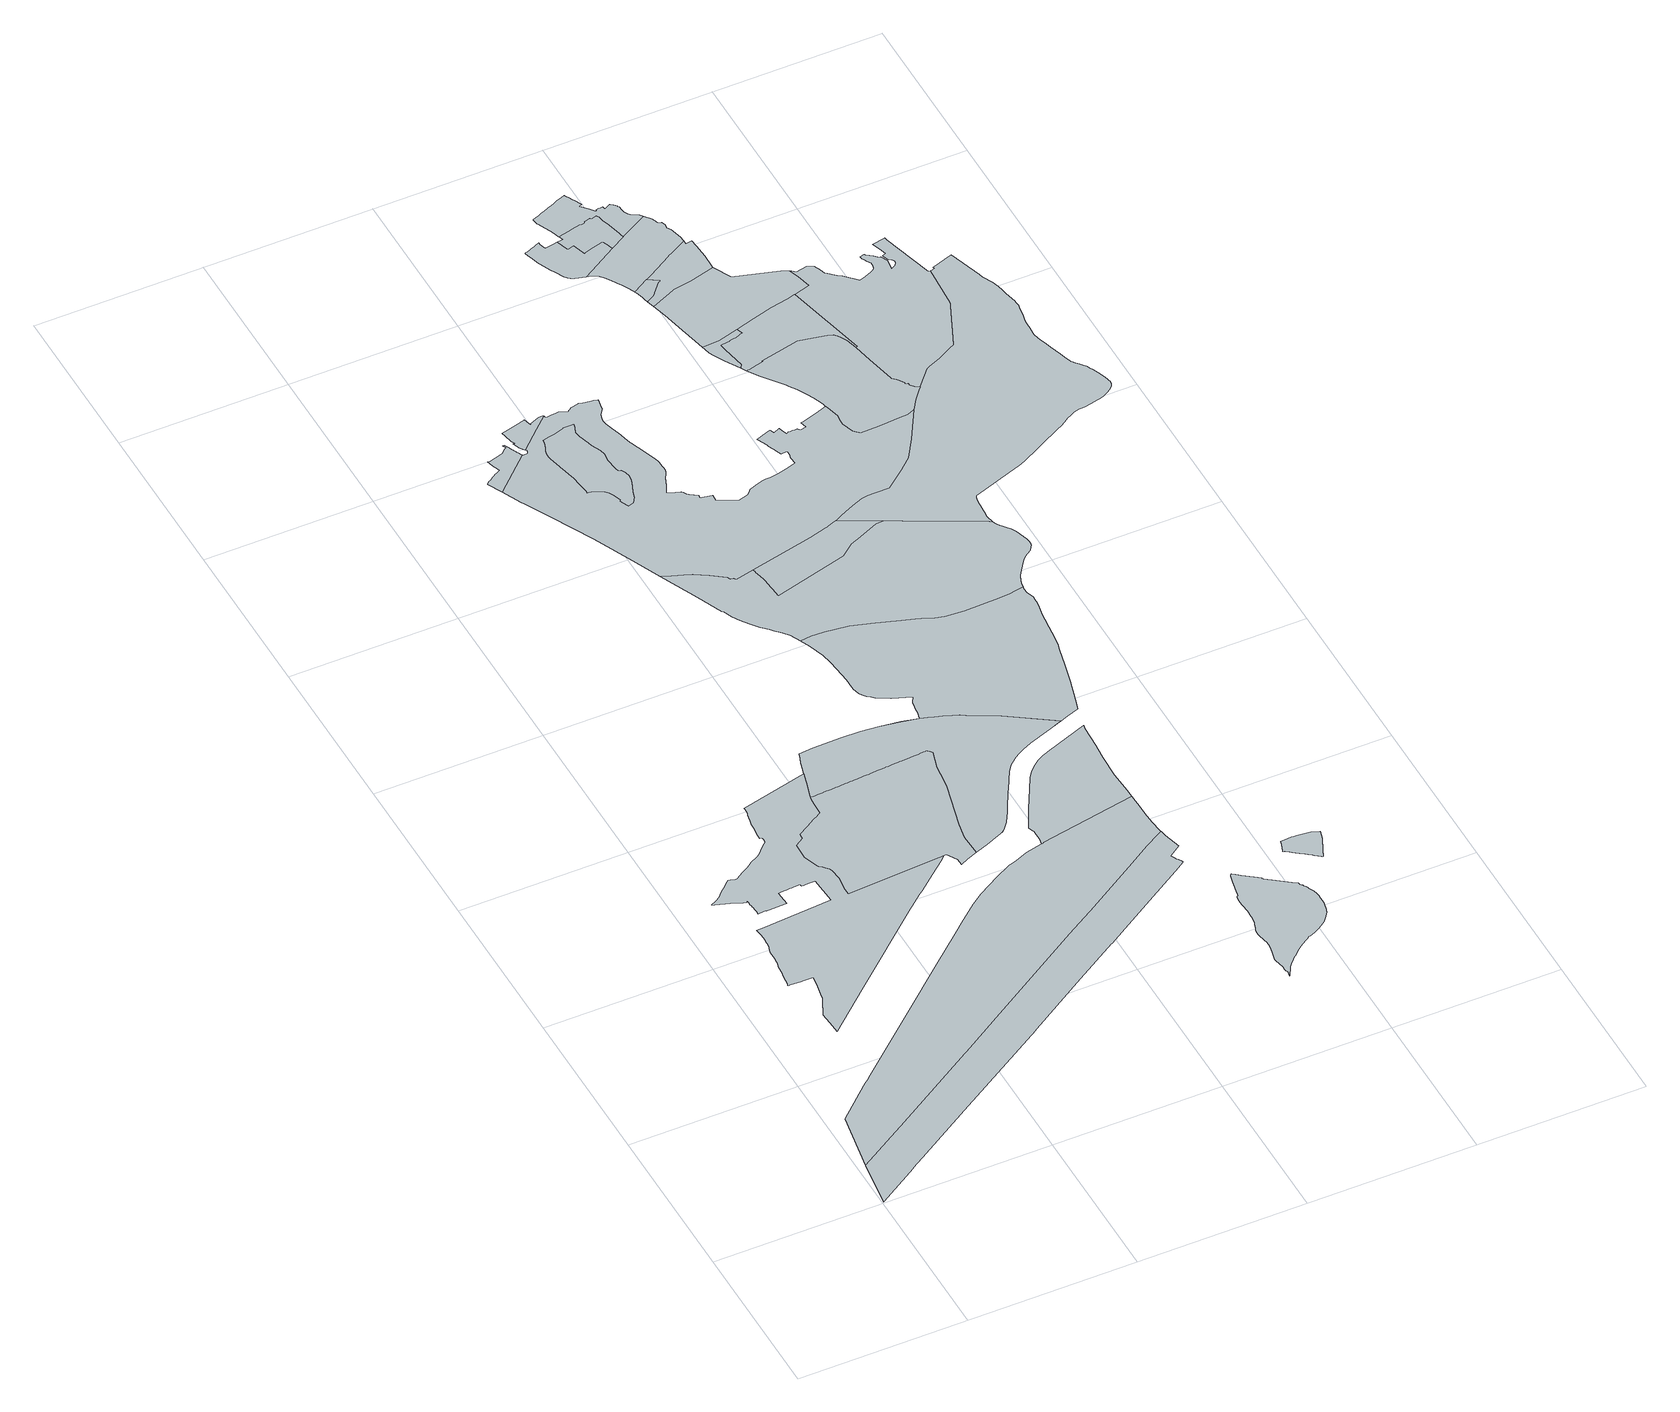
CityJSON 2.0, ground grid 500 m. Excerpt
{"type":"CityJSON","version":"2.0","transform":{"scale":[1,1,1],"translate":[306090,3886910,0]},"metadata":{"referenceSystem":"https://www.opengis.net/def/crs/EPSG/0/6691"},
"CityObjects":{
"object1":{"type":"GenericCityObject","attributes":{"function":"5","validFromType":"3","custodian":"沼津市","notificationNumber":"沼津市告示第34号","finalNotificationDate":"2019-10-11","finalNotificationNumber":"沼津市告示第320号","prefecture":"22","city":"22203","floorAreaRate":200},"geometry":[{"type":"MultiSurface","lod":"1","boundaries":[[[0,1,2,3,4,5,6,7,8,9,10,11,12,13,14,15,16,17,18,19,20,21,22,23,24,25,26,27,28,29,30,31,32,33,34,35,36,37,38,39,40,41,42,43,44,45,46,47,48,49,50,51,52,53,54,55,56,57,58,59,60,61,62,63,64,65,66,67,68,69,70,71,72,73,74,75,76,77,78,79,80,81,82,83,84,85,86,87,88,89,90,91,92,93,94,95,96,97,98,99,100,101,102,103,104,105,106,107,108,109,110,111,112,113,114,115,116,117,118,119,120,121,122,123,124,125,126,127,128,129,130,131,132,133,134,135,136,137,138,139,140,141,142,143,144,145,146,147,148,149,150,151,152,153,154,155,156,157,158]]]}]},
"object2":{"type":"GenericCityObject","attributes":{"function":"5","validFromType":"3","custodian":"沼津市","notificationNumber":"沼津市告示第34号","finalNotificationDate":"2019-10-11","finalNotificationNumber":"沼津市告示第320号","prefecture":"22","city":"22203","floorAreaRate":200},"geometry":[{"type":"MultiSurface","lod":"1","boundaries":[[[159,160,161,162,163,164,165,166,167,168,169,170,171,172,173,174,175,176,177,178,179,180,181,182,183,184,185,186,187,188,189,190,191,192,193,194,195,196,197,198]]]}]},
"object3":{"type":"GenericCityObject","attributes":{"function":"4","validFromType":"3","custodian":"沼津市","notificationNumber":"沼津市告示第34号","finalNotificationDate":"2019-10-11","finalNotificationNumber":"沼津市告示第320号","prefecture":"22","city":"22203","floorAreaRate":200},"geometry":[{"type":"MultiSurface","lod":"1","boundaries":[[[196,195,194,193,192,191,190,189,188,187,186,185,184,183,182,199,200,201,202,203,204,205,206,207,208,209,210,211,212,213,214,215,216,217,218,219,220,221,222,223,224,225,197]]]}]},
"object4":{"type":"GenericCityObject","attributes":{"function":"12","validFromType":"3","custodian":"沼津市","notificationNumber":"沼津市告示第34号","finalNotificationDate":"2019-10-11","finalNotificationNumber":"沼津市告示第320号","prefecture":"22","city":"22203","floorAreaRate":200},"geometry":[{"type":"MultiSurface","lod":"1","boundaries":[[[105,104,103,102,101,100,99,98,97,96,95,94,93,92,226,227,228,229,230,231,232,233,234,235,236,237,238,239,240,241,242,243,244,245,246,247,248,249,250,251,252,253,254,255,256,257,258,259,260,261,262,263,264,265,266,267,268,269,270,271,272,273,274,275,276,277,278,279,280,281,282,283,284,285,286,287,288,289,290,291,292,293,294,295,296,297,298,299,116,115,114,113,112,111,110,109,108,107,106]]]}]},
"object5":{"type":"GenericCityObject","attributes":{"function":"5","validFromType":"3","custodian":"沼津市","notificationNumber":"沼津市告示第34号","finalNotificationDate":"2019-10-11","finalNotificationNumber":"沼津市告示第320号","prefecture":"22","city":"22203","floorAreaRate":200},"geometry":[{"type":"MultiSurface","lod":"1","boundaries":[[[300,301,302,303,304,305,306,307,308,309,310,311,312,313,314,315,316,317,318,319,320,321,322,323,324,325,326,327,328,329,330,331,330,332,333,334,335,336,337]]]}]},
"object6":{"type":"GenericCityObject","attributes":{"function":"14","usage":"12","validFromType":"3","custodian":"沼津市","notificationNumber":"沼津市告示第35号","finalNotificationDate":"2011-03-29","finalNotificationNumber":"沼津市告示第35号","prefecture":"22","city":"22203"},"geometry":[{"type":"MultiSurface","lod":"1","boundaries":[[[299,298,297,296,295,294,293,292,291,290,289,288,287,286,285,284,283,282,281,280,279,278,277,276,275,274,273,272,271,270,269,268,267,338,265,264,263,262,261,260,259,258,257,256,255,254,253,252,251,250,249,248,247,246,245,244,243,242,241,240,239,238,237,236,339,234,233,232,231,230,340,341,342,343,344,345,346,347,348,349,350,351,352,353,354,355,356,357,358,359,360,361,362,363,364,365,366,367,368,369,370,371,372,373,374,375,376,377,378,379,119,118,117,116]]]}]},
"object7":{"type":"GenericCityObject","attributes":{"function":"11","validFromType":"3","custodian":"沼津市","notificationNumber":"沼津市告示第34号","finalNotificationDate":"2019-10-11","finalNotificationNumber":"沼津市告示第320号","prefecture":"22","city":"22203","floorAreaRate":200},"geometry":[{"type":"MultiSurface","lod":"1","boundaries":[[[299,298,297,296,295,294,293,292,291,290,289,288,287,286,285,284,283,282,281,280,279,278,277,276,275,274,273,272,271,270,269,268,267,266,265,264,263,262,261,260,259,258,257,256,255,254,253,252,251,250,249,248,247,246,245,244,243,242,241,240,239,238,237,236,235,234,233,232,231,230,340,341,380,343,344,345,346,347,348,349,350,351,352,353,354,355,356,357,381,359,360,361,362,363,364,365,366,367,368,382,370,371,372,373,374,375,376,377,378,379,119,118,117,116]]]}]},
"object8":{"type":"GenericCityObject","attributes":{"function":"5","validFromType":"3","custodian":"沼津市","notificationNumber":"沼津市告示第34号","finalNotificationDate":"2019-10-11","finalNotificationNumber":"沼津市告示第320号","prefecture":"22","city":"22203","floorAreaRate":200},"geometry":[{"type":"MultiSurface","lod":"1","boundaries":[[[383,384,385,386,387,388,389,390,391,392,393,394,395,396,397,398,399,400,401,402,403,404,405,406,407,408,409,410]]]}]},
"object9":{"type":"GenericCityObject","attributes":{"function":"3","validFromType":"3","custodian":"沼津市","notificationNumber":"沼津市告示第34号","finalNotificationDate":"2019-10-11","finalNotificationNumber":"沼津市告示第320号","prefecture":"22","city":"22203","floorAreaRate":100},"geometry":[{"type":"MultiSurface","lod":"1","boundaries":[[[411,412,413,414,415,416,417,418,419,420,421,422,423,424,425,426,427,428,429,430,431,432,433,434,435,436,437,438,439,440,441,442,443,444,445,446,447,448,449,450,451,452,453,454,455,456,457,458,459,460,461,462,463,464,465,466,467,468,469]]]}]},
"object10":{"type":"GenericCityObject","attributes":{"function":"5","validFromType":"3","custodian":"沼津市","notificationNumber":"沼津市告示第34号","finalNotificationDate":"2019-10-11","finalNotificationNumber":"沼津市告示第320号","prefecture":"22","city":"22203","floorAreaRate":200},"geometry":[{"type":"MultiSurface","lod":"1","boundaries":[[[470,471,472,473,474,207,206,205,204,203,475,476,477,478,479,480,481,482,483,484,485,486,487,488,489,490,491,492]]]}]},
"object11":{"type":"GenericCityObject","attributes":{"function":"12","validFromType":"3","custodian":"沼津市","notificationNumber":"沼津市告示第34号","finalNotificationDate":"2019-10-11","finalNotificationNumber":"沼津市告示第320号","prefecture":"22","city":"22203","floorAreaRate":200},"geometry":[{"type":"MultiSurface","lod":"1","boundaries":[[[493,494,495,496,497,498,499,500,501,502,503,504,505,506,507,508,509,510,511,512,513,514,515,516,517,518,519,520,521,522,523,524,525,526,527,528,529,530,531,532,533,534,535,536,537,538,539,540,541,542,543,544,545,546,547,548,549,550,551,552,553,554,555,556,557,558,559,560,561,562,563,564,565,566,567,568,569,570,571,572,573,574,575,576,577,578,579,580,581,582,583,584,585,586,587,588,589,590,591,592,593,594,595,596,597,598,599,600,601,602,603,604,605,606,607,608,609,610,611,612]]]}]},
"object12":{"type":"GenericCityObject","attributes":{"function":"5","validFromType":"3","custodian":"沼津市","notificationNumber":"沼津市告示第34号","finalNotificationDate":"2019-10-11","finalNotificationNumber":"沼津市告示第320号","prefecture":"22","city":"22203","floorAreaRate":200},"geometry":[{"type":"MultiSurface","lod":"1","boundaries":[[[613,614,615,616,617,618,619,620,621,622,623,624,625,626,627,628,629,630,631,632,633,368,367,366,365,364,363,362,361,360,359,381,634,635,636,637,638,639,640,641,642,643,644,645,646,647,648,649,650,651,652,653,654,655,656,657,658,659,660,661,662,663,664,665,666,667,668,669,670,671,672]]]}]},
"object13":{"type":"GenericCityObject","attributes":{"function":"3","validFromType":"3","custodian":"沼津市","notificationNumber":"沼津市告示第34号","finalNotificationDate":"2019-10-11","finalNotificationNumber":"沼津市告示第320号","prefecture":"22","city":"22203","floorAreaRate":200},"geometry":[{"type":"MultiSurface","lod":"1","boundaries":[[[673,674,675,676,677,678,679,680,681,682,683,684,685,686,687,688,689,690,691,692,693,694,695,696,697,698,699,700,701,702]]]}]},
"object14":{"type":"GenericCityObject","attributes":{"function":"3","validFromType":"3","custodian":"沼津市","notificationNumber":"沼津市告示第34号","finalNotificationDate":"2019-10-11","finalNotificationNumber":"沼津市告示第320号","prefecture":"22","city":"22203","floorAreaRate":150},"geometry":[{"type":"MultiSurface","lod":"1","boundaries":[[[703,704,705,706,707,708,709,710,711,712,713,672,671,670,669,668,667,666,665,664,663,662,661,660,659,658,657,656,714,655,715,716,717,718,719,720,721,722,723,724,725,726,727,728,729,730,731,732,733,734,735,736,695,694,693,692,691,690,689,688,687,686,685,684,683,682,681,680,679,678,677,676,675,674,673,702,737,738,739,740,741,742,743,744,745,746,747,748,749]]]}]},
"object15":{"type":"GenericCityObject","attributes":{"function":"1","validFromType":"3","custodian":"沼津市","notificationNumber":"沼津市告示第34号","finalNotificationDate":"2019-10-11","finalNotificationNumber":"沼津市告示第320号","prefecture":"22","city":"22203","floorAreaRate":60},"geometry":[{"type":"MultiSurface","lod":"1","boundaries":[[[750,751,752,753,754,749,748,747,746,745,744,743,742,741,740,739,738,737,702,701,700,699,698,697,696,755,756,757,758,759,760,761,762,763,764,765,766,767,768,769,770,771,772,773,774,775,776,777,778,779,780,781,782,783,784,785,786,787,788,789,790,791,792,793,794,795,796,797,798,799,800,801,802,803,804,805,806,807,808,809,810,811,812,813,814,815,816,817,818,819,820,821,822,823,824,825,826,827,828,829,830,831,832,833,834,835,836,837,838,839,840,841,842,843,844,845,846,847,848,849,850,851,852,853,854,855,856,857,858,859,860,861,862,863,864,865,866,867,868,869,870,871,872,873,874,875,876,877,878,879,880,881,882,883,884,396,395,394,885,886,887,888,889,890,301,300],[462,461,460,459,458,457,456,455,454,453,452,451,450,449,448,447,446,445,444,443,442,441,440,439,438,437,436,435,434,433,432,431,430,429,428,427,426,425,424,423,422,421,420,419,418,417,416,415,414,413,412,411,469,468,467,466,465,464,463]]]}]},
"object16":{"type":"GenericCityObject","attributes":{"function":"12","validFromType":"3","custodian":"沼津市","notificationNumber":"沼津市告示第34号","finalNotificationDate":"2019-10-11","finalNotificationNumber":"沼津市告示第320号","prefecture":"22","city":"22203","floorAreaRate":200},"geometry":[{"type":"MultiSurface","lod":"1","boundaries":[[[891,892,893,894,895,896,897,898,899,900,901,902,903,904,905,906,907,908,909,910,911,912,913,914,915,916,917,918,919,920,921]]]}]},
"object17":{"type":"GenericCityObject","attributes":{"function":"1","validFromType":"3","custodian":"沼津市","notificationNumber":"沼津市告示第34号","finalNotificationDate":"2019-10-11","finalNotificationNumber":"沼津市告示第320号","prefecture":"22","city":"22203","floorAreaRate":60},"geometry":[{"type":"MultiSurface","lod":"1","boundaries":[[[922,923,924,925,926,927,928,929,930,931,932,933,934,935,936,937,938,939,940,941,942,943,944,945,946,947,948,949,950,951,952,953,954,955,956,957,958,959,960,961,962,963,964]]]}]},
"object18":{"type":"GenericCityObject","attributes":{"function":"1","validFromType":"3","custodian":"沼津市","notificationNumber":"沼津市告示第34号","finalNotificationDate":"2019-10-11","finalNotificationNumber":"沼津市告示第320号","prefecture":"22","city":"22203","floorAreaRate":60},"geometry":[{"type":"MultiSurface","lod":"1","boundaries":[[[965,966,967,968,969,970,971,972,973,974,975,976,977,978,979,980,981,982,983,984,985,986,987,988,989,990,991]]]}]},
"object19":{"type":"GenericCityObject","attributes":{"function":"1","validFromType":"3","custodian":"沼津市","notificationNumber":"沼津市告示第34号","finalNotificationDate":"2019-10-11","finalNotificationNumber":"沼津市告示第320号","prefecture":"22","city":"22203","floorAreaRate":60},"geometry":[{"type":"MultiSurface","lod":"1","boundaries":[[[992,993,994,995,996,997,998,999,1000,1001,1002,1003,1004,1005,1006,1007,1008,1009]]]}]},
"object20":{"type":"GenericCityObject","attributes":{"function":"1","validFromType":"3","custodian":"沼津市","notificationNumber":"沼津市告示第34号","finalNotificationDate":"2019-10-11","finalNotificationNumber":"沼津市告示第320号","prefecture":"22","city":"22203","floorAreaRate":80},"geometry":[{"type":"MultiSurface","lod":"1","boundaries":[[[951,950,949,948,947,946,945,944,943,942,941,940,939,938,937,936,935,1010,1011,1012,1013,1014,1015,1016,1017,1018,1019,1020,1021,1022,1023,1024,1025,1026,1027,1028,1029,1030,1031,1032,1033,1034,1035,1036,1037,1038,1039,1040,1041,952]]]}]},
"object21":{"type":"GenericCityObject","attributes":{"function":"5","validFromType":"3","custodian":"沼津市","notificationNumber":"沼津市告示第34号","finalNotificationDate":"2019-10-11","finalNotificationNumber":"沼津市告示第320号","prefecture":"22","city":"22203","floorAreaRate":200},"geometry":[{"type":"MultiSurface","lod":"1","boundaries":[[[1042,1043,1044,1045,1046,1047,1048,1049,1050,1051,1052,1053,1009,1054,1055,1056,1057,1058,1059,1060,1061,1062,1063,1064,1065,1066,1067,1068,1069,1070,1010,935,934]]]}]},
"object22":{"type":"GenericCityObject","attributes":{"function":"1","validFromType":"3","custodian":"沼津市","notificationNumber":"沼津市告示第34号","finalNotificationDate":"2019-10-11","finalNotificationNumber":"沼津市告示第320号","prefecture":"22","city":"22203","floorAreaRate":60},"geometry":[{"type":"MultiSurface","lod":"1","boundaries":[[[1071,1072,1073,1074,1075,1076,1077,1039,1038,1037,1036,1035,1034,1033,1032,1031,1030,1029,1028,1027,1026,1025,1024,1023,1022,1021,1020,1019,1018,1017,1016,1015,1014,1013,1012,1011,1010,1070,1069,1078,1068,1067,1079,1080,1081,1082,1083,1084,1085,1086,1087,1088,1089,1090,1091,1092,1093,1094,1095,1096,1097,1098,1099,1100,1101,1102,1103,1104,1105,1106,1107,1108,1109,1110,1111,1112,1113,1114,1115,1116,1117,1118,1119,1120]]]}]},
"object23":{"type":"GenericCityObject","attributes":{"function":"1","validFromType":"3","custodian":"沼津市","notificationNumber":"沼津市告示第34号","finalNotificationDate":"2019-10-11","finalNotificationNumber":"沼津市告示第320号","prefecture":"22","city":"22203","floorAreaRate":80},"geometry":[{"type":"MultiSurface","lod":"1","boundaries":[[[1121,1122,1123,1124,1125,1126,1127,1128,1129,1130,1131,1132,1058,1057,1056,1055,1054,1008,1007,1006,1005,1004,1003,1002,1001,1000,999,998,997]]]}]},
"object24":{"type":"GenericCityObject","attributes":{"function":"14","usage":"12","validFromType":"3","custodian":"沼津市","notificationNumber":"沼津市告示第35号","finalNotificationDate":"2011-03-29","finalNotificationNumber":"沼津市告示第35号","prefecture":"22","city":"22203"},"geometry":[{"type":"MultiSurface","lod":"1","boundaries":[[[1133,1134,1135,1136,1137,1138,1139,1140,774,773,772,771,770,769,768,767,766,765,764,1141,1142,1143,1144,1145,1146,1147,1148,1149,1150,1151,1152,1153,1154,1155,1156,1157,1158,1159,1160,1161,1162,1163,1164,1165,1166,1167,1168,1169,1170,1171,1172,1173]]]}]},
"object25":{"type":"GenericCityObject","attributes":{"function":"11","validFromType":"3","custodian":"沼津市","notificationNumber":"沼津市告示第34号","finalNotificationDate":"2019-10-11","finalNotificationNumber":"沼津市告示第320号","prefecture":"22","city":"22203","floorAreaRate":200},"geometry":[{"type":"MultiSurface","lod":"1","boundaries":[[[1133,1134,1135,1136,1137,1138,1139,1140,774,773,772,771,770,769,768,767,766,765,764,1141,1142,1143,1144,1145,1146,1147,1148,1149,1150,1151,1152,1153,1154,1155,1156,1157,1158,1159,1160,1161,1162,1163,1164,1165,1166,1167,1168,1169,1170,1171,1172,1173]]]}]},
"object26":{"type":"GenericCityObject","attributes":{"function":"1","validFromType":"3","custodian":"沼津市","notificationNumber":"沼津市告示第34号","finalNotificationDate":"2019-10-11","finalNotificationNumber":"沼津市告示第320号","prefecture":"22","city":"22203","floorAreaRate":80},"geometry":[{"type":"MultiSurface","lod":"1","boundaries":[[[971,970,969,968,1173,1172,1171,1170,1169,1168,1167,1166,1165,1164,1163,1162,1161,1160,1159,1158,1157,1174,1175,1176,1177,1178,988,987,986,985,984,983,982,981,980,979,978,977,976,975,974,973,972]]]}]},
"object27":{"type":"GenericCityObject","attributes":{"function":"3","validFromType":"3","custodian":"沼津市","notificationNumber":"沼津市告示第34号","finalNotificationDate":"2019-10-11","finalNotificationNumber":"沼津市告示第320号","prefecture":"22","city":"22203","floorAreaRate":100},"geometry":[{"type":"MultiSurface","lod":"1","boundaries":[[[1179,1180,991,990,989,988,1178,1177,1176,1175,1181,1182,1183,1184,1185,1186,1126,1125,1124,1123,1122,1121]]]}]},
"object28":{"type":"GenericCityObject","attributes":{"function":"4","validFromType":"3","custodian":"沼津市","notificationNumber":"沼津市告示第34号","finalNotificationDate":"2019-10-11","finalNotificationNumber":"沼津市告示第320号","prefecture":"22","city":"22203","floorAreaRate":150},"geometry":[{"type":"MultiSurface","lod":"1","boundaries":[[[695,736,735,734,1187,1188,1189,1190,1191,1192,1193,1194,1195,1196,1197,1198,1199,1200,1201,1202,1203,1204,1205,1206,1207,1208,1209,1210,1211,1212,1213,1214,1215,1216,1217,1218,1219,1220,1221,1222,1223,1224,1225,1226,1227,1228,1229,1230,1231,1232,1233,1234,1235,1236,1237,1238,1239,1240,1241,1242,1243,1244,1245,1246,1247,1248,1249,1250,1251,1252,1253,1254,1255,1256,1257,1258,1259,1260,1261,1262,1263,1264,1265,1266,1267,1268,1269,1270,1271,1272,1273,1274,1275,1276,1277,1278,1279,1280,1281,1282,1283,1284,1285,1286,1287,1288,1143,1142,1141,764,763,762,761,760,759,758,757,756,755,696]]]}]},
"object29":{"type":"GenericCityObject","attributes":{"function":"1","validFromType":"3","custodian":"沼津市","notificationNumber":"沼津市告示第34号","finalNotificationDate":"2019-10-11","finalNotificationNumber":"沼津市告示第320号","prefecture":"22","city":"22203","floorAreaRate":60},"geometry":[{"type":"MultiSurface","lod":"1","boundaries":[[[1174,1157,1156,1155,1154,1153,1152,1151,1150,1149,1148,1147,1146,1145,1144,1143,1288,1287,1286,1285,1284,1283,1282,1281,1280,1279,1278,1277,1276,1275,1289,1290,1291,1292,1293,1294,1295,1296,1297,1298,1299,1300,1301,1302,1303,1304,1305,1306,1307,1308,1309,1310,1311,1312,1313,1314,1315,1316,1317,1318,1319,1320,1321,1322,1323,1324,1325,1326,1327,1328,1329,1330,1331,1332,1333,1334,1335,1336,1337,1338,1339,1183,1182,1181,1175]]]}]}
},
"vertices":[
[115,1219,0],[167,1200,0],[174,1197,0],[178,1195,0],[186,1192,0],[187,1192,0],[188,1192,0],[189,1192,0],[195,1190,0],[198,1195,0],[199,1184,0],[199,1179,0],[200,1171,0],[200,1167,0],[201,1162,0],[201,1155,0],[202,1146,0],[202,1142,0],[202,1137,0],[216,1138,0],[223,1138,0],[227,1139,0],[227,1136,0],[235,1137,0],[283,1139,0],[287,1139,0],[284,1183,0],[287,1184,0],[302,1185,0],[306,1185,0],[311,1185,0],[320,1186,0],[326,1186,0],[335,1187,0],[336,1187,0],[351,1188,0],[351,1184,0],[352,1180,0],[358,1180,0],[364,1181,0],[376,1182,0],[390,1182,0],[393,1182,0],[398,1097,0],[231,1086,0],[195,1083,0],[171,1082,0],[171,1077,0],[173,1060,0],[173,1050,0],[173,1041,0],[173,1030,0],[173,1025,0],[171,1014,0],[170,1007,0],[165,991,0],[165,962,0],[163,952,0],[163,948,0],[159,930,0],[157,912,0],[156,901,0],[154,886,0],[153,877,0],[151,862,0],[149,857,0],[153,856,0],[155,856,0],[189,855,0],[192,855,0],[223,855,0],[220,828,0],[211,779,0],[209,772,0],[200,753,0],[188,725,0],[186,721,0],[185,719,0],[183,715,0],[185,681,0],[185,678,0],[188,642,0],[324,761,0],[569,974,0],[573,978,0],[617,1014,0],[625,1020,0],[682,1067,0],[699,1081,0],[727,1105,0],[734,1112,0],[738,1116,0],[727,1116,0],[449,1099,0],[448,1124,0],[452,1154,0],[453,1165,0],[450,1195,0],[450,1199,0],[446,1206,0],[439,1215,0],[433,1221,0],[426,1225,0],[423,1230,0],[420,1241,0],[407,1276,0],[408,1325,0],[435,1342,0],[435,1359,0],[467,1378,0],[493,1394,0],[507,1401,0],[514,1406,0],[520,1409,0],[521,1435,0],[522,1463,0],[524,1474,0],[525,1478,0],[536,1516,0],[549,1561,0],[350,1514,0],[350,1508,0],[350,1503,0],[350,1499,0],[348,1491,0],[346,1485,0],[345,1478,0],[344,1472,0],[343,1469,0],[342,1463,0],[341,1458,0],[339,1450,0],[339,1448,0],[338,1436,0],[337,1423,0],[336,1412,0],[335,1392,0],[342,1392,0],[342,1382,0],[341,1373,0],[336,1368,0],[325,1360,0],[307,1339,0],[297,1332,0],[274,1321,0],[256,1307,0],[236,1296,0],[213,1281,0],[208,1280,0],[200,1283,0],[195,1285,0],[189,1286,0],[182,1282,0],[172,1270,0],[152,1253,0],[145,1245,0],[138,1239,0],[123,1229,0],[108,1221,0],
[132,84,0],[133,85,0],[171,109,0],[368,232,0],[657,411,0],[659,413,0],[661,414,0],[849,534,0],[984,618,0],[985,618,0],[1027,645,0],[1072,673,0],[1145,719,0],[1257,789,0],[1293,813,0],[1290,818,0],[1285,827,0],[1281,832,0],[1279,836,0],[1273,848,0],[1309,873,0],[1295,925,0],[1294,932,0],[1292,943,0],[1280,936,0],[1235,909,0],[1156,859,0],[989,753,0],[987,752,0],[902,700,0],[796,633,0],[615,520,0],[457,419,0],[455,418,0],[452,416,0],[175,242,0],[174,241,0],[172,241,0],[25,149,0],[5,4,0],
[1291,948,0],[1287,984,0],[1285,1014,0],[1285,1048,0],[1283,1097,0],[1028,1050,0],[997,1043,0],[994,1042,0],[989,1041,0],[940,1029,0],[902,1014,0],[881,1007,0],[878,1007,0],[828,981,0],[761,941,0],[724,915,0],[666,866,0],[632,836,0],[544,760,0],[369,608,0],[182,445,0],[179,443,0],[178,442,0],[162,429,0],[158,425,0],[157,424,0],[56,333,0],
[747,1117,0],[766,1088,0],[767,1066,0],[790,1078,0],[820,1089,0],[818,1155,0],[828,1206,0],[863,1348,0],[868,1377,0],[874,1427,0],[889,1483,0],[884,1489,0],[879,1495,0],[876,1495,0],[875,1495,0],[869,1494,0],[862,1494,0],[858,1494,0],[856,1493,0],[849,1493,0],[844,1493,0],[839,1492,0],[829,1492,0],[821,1491,0],[819,1491,0],[799,1490,0],[798,1490,0],[797,1490,0],[794,1490,0],[788,1489,0],[787,1489,0],[786,1489,0],[782,1489,0],[775,1488,0],[768,1488,0],[765,1487,0],[758,1487,0],[755,1487,0],[753,1487,0],[746,1486,0],[738,1486,0],[733,1485,0],[729,1485,0],[725,1485,0],[715,1484,0],[707,1484,0],[702,1483,0],[697,1483,0],[688,1482,0],[682,1482,0],[679,1482,0],[673,1481,0],[667,1481,0],[659,1480,0],[652,1480,0],[646,1480,0],[637,1479,0],[632,1479,0],[625,1478,0],[620,1478,0],[611,1477,0],[601,1477,0],[597,1476,0],[595,1476,0],[592,1476,0],[584,1476,0],[574,1475,0],[566,1475,0],[561,1474,0],[548,1474,0],[539,1473,0],[529,1473,0],[528,1473,0],[527,1473,0],
[320,2880,0],[431,2983,0],[430,2984,0],[429,2987,0],[425,2995,0],[423,2999,0],[421,3002,0],[421,3003,0],[418,3009,0],[417,3012,0],[415,3016,0],[412,3022,0],[409,3029,0],[408,3032,0],[405,3038,0],[401,3037,0],[405,3028,0],[405,3027,0],[400,3024,0],[387,3011,0],[345,2999,0],[337,3000,0],[343,2981,0],[345,2976,0],[346,2972,0],[351,2957,0],[342,2952,0],[336,2949,0],[326,2943,0],[323,2941,0],[318,2938,0],[319,2938,0],[318,2937,0],[313,2933,0],[311,2932,0],[310,2932,0],[306,2931,0],[299,2923,0],
[738,1485,0],[873,1427,0],[861,1104,0],[911,1125,0],[915,1127,0],[924,1135,0],[943,1157,0],[962,1190,0],[975,1214,0],[992,1247,0],[1000,1261,0],[1003,1266,0],[1021,1299,0],[1037,1326,0],[1051,1346,0],[1076,1367,0],[1091,1377,0],[1108,1387,0],[1136,1399,0],[1207,1424,0],[1245,1439,0],[1113,1526,0],[1044,1562,0],[1017,1578,0],[1008,1582,0],[1000,1585,0],[977,1595,0],[955,1602,0],[941,1606,0],[938,1607,0],[917,1613,0],[868,1624,0],[809,1634,0],[755,1639,0],[702,1640,0],[648,1639,0],[616,1639,0],[572,1634,0],[567,1618,0],[566,1616,0],[561,1602,0],[555,1584,0],
[916,1127,0],[1246,1439,0],[868,1625,0],
[422,3076,0],[423,3071,0],[425,3062,0],[428,3047,0],[428,3043,0],[434,3032,0],[429,3031,0],[436,3011,0],[439,3008,0],[440,3006,0],[443,3002,0],[447,2997,0],[508,3055,0],[548,3092,0],[546,3092,0],[534,3092,0],[524,3088,0],[505,3080,0],[505,3079,0],[503,3076,0],[502,3076,0],[496,3100,0],[492,3099,0],[490,3098,0],[489,3098,0],[466,3092,0],[441,3086,0],[421,3081,0],
[490,2945,0],[491,2936,0],[497,2911,0],[500,2898,0],[513,2841,0],[516,2817,0],[518,2801,0],[520,2785,0],[519,2777,0],[523,2777,0],[538,2773,0],[540,2772,0],[545,2770,0],[557,2765,0],[560,2764,0],[571,2751,0],[579,2737,0],[587,2714,0],[583,2710,0],[586,2703,0],[593,2686,0],[595,2683,0],[610,2688,0],[622,2707,0],[628,2726,0],[638,2748,0],[646,2770,0],[647,2788,0],[644,2802,0],[638,2814,0],[630,2815,0],[627,2827,0],[623,2864,0],[626,2891,0],[623,2907,0],[610,2935,0],[607,2946,0],[597,2979,0],[596,2987,0],[595,2996,0],[595,2998,0],[601,3014,0],[604,3022,0],[605,3027,0],[603,3027,0],[596,3027,0],[574,3027,0],[573,3026,0],[545,3016,0],[526,3013,0],[509,3009,0],[508,3009,0],[506,3009,0],[505,3001,0],[502,2991,0],[497,2978,0],[494,2971,0],[491,2962,0],[490,2952,0],
[991,1099,0],[993,1093,0],[993,1089,0],[994,1072,0],[994,1061,0],[1283,1124,0],[1279,1191,0],[1282,1265,0],[1286,1314,0],[1289,1385,0],[1291,1397,0],[1292,1397,0],[1169,1351,0],[1144,1342,0],[1124,1330,0],[1109,1319,0],[1090,1300,0],[1076,1281,0],[1056,1244,0],[1019,1175,0],[999,1135,0],[997,1131,0],[987,1112,0],
[1342,367,0],[1342,364,0],[1346,351,0],[1349,336,0],[1348,326,0],[1348,319,0],[1352,318,0],[1352,317,0],[1350,308,0],[1349,302,0],[1348,297,0],[1364,327,0],[1368,332,0],[1373,337,0],[1376,341,0],[1381,346,0],[1392,357,0],[1395,359,0],[1398,361,0],[1403,366,0],[1409,372,0],[1415,377,0],[1432,390,0],[1448,401,0],[1453,404,0],[1460,410,0],[1465,411,0],[1471,412,0],[1485,419,0],[1488,421,0],[1500,427,0],[1505,431,0],[1507,432,0],[1522,443,0],[1528,450,0],[1531,453,0],[1539,464,0],[1544,472,0],[1548,481,0],[1550,490,0],[1552,498,0],[1554,508,0],[1554,517,0],[1554,526,0],[1554,529,0],[1554,534,0],[1554,536,0],[1552,550,0],[1550,559,0],[1549,563,0],[1546,569,0],[1545,572,0],[1543,577,0],[1542,579,0],[1542,580,0],[1539,584,0],[1536,589,0],[1535,593,0],[1533,592,0],[1531,595,0],[1532,595,0],[1529,599,0],[1527,605,0],[1523,608,0],[1513,615,0],[1496,628,0],[1470,647,0],[1452,660,0],[1449,662,0],[1450,666,0],[1432,678,0],[1428,681,0],[1423,685,0],[1414,692,0],[1410,695,0],[1400,704,0],[1394,709,0],[1391,711,0],[1385,716,0],[1384,714,0],[1383,713,0],[1381,709,0],[1379,703,0],[1377,697,0],[1375,687,0],[1368,652,0],[1365,638,0],[1363,631,0],[1361,631,0],[1360,630,0],[1358,624,0],[1357,615,0],[1358,597,0],[1359,587,0],[1360,579,0],[1360,571,0],[1360,563,0],[1360,555,0],[1360,544,0],[1359,533,0],[1358,528,0],[1356,520,0],[1354,514,0],[1352,508,0],[1350,502,0],[1348,497,0],[1347,494,0],[1346,489,0],[1345,483,0],[1345,477,0],[1347,465,0],[1349,457,0],[1351,449,0],[1352,441,0],[1352,424,0],[1350,411,0],[1347,395,0],[1346,389,0],[1343,377,0],[1341,371,0],
[782,1989,0],[797,1943,0],[804,1911,0],[809,1854,0],[811,1834,0],[811,1816,0],[811,1802,0],[811,1793,0],[813,1781,0],[816,1771,0],[821,1762,0],[830,1751,0],[839,1744,0],[848,1737,0],[861,1729,0],[884,1717,0],[939,1695,0],[928,1677,0],[922,1646,0],[923,1637,0],[918,1618,0],[1270,1448,0],[1306,1461,0],[1312,1483,0],[1325,1530,0],[1335,1564,0],[1342,1591,0],[1350,1627,0],[1364,1685,0],[1369,1706,0],[1371,1718,0],[1373,1734,0],[1377,1775,0],[1381,1805,0],[1385,1833,0],[1388,1852,0],[1390,1863,0],[1392,1877,0],[1392,1885,0],[1392,1895,0],[1385,1918,0],[1384,1934,0],[1385,1941,0],[1357,1936,0],[1345,1934,0],[1311,1931,0],[1259,1930,0],[1207,1929,0],[1152,1933,0],[1125,1939,0],[1092,1953,0],[1078,1958,0],[1018,1978,0],[1016,1979,0],[1004,1984,0],[977,1993,0],[910,2012,0],[841,2022,0],[804,2023,0],[769,2019,0],
[781,2308,0],[781,2307,0],[782,2299,0],[783,2296,0],[783,2295,0],[784,2293,0],[786,2282,0],[787,2277,0],[789,2268,0],[790,2255,0],[794,2212,0],[794,2210,0],[794,2209,0],[794,2204,0],[795,2201,0],[826,2209,0],[1014,2259,0],[1025,2268,0],[1029,2272,0],[1054,2292,0],[1078,2300,0],[1146,2330,0],[1169,2333,0],[1059,2390,0],[1047,2385,0],[1032,2379,0],[1028,2378,0],[1021,2376,0],[970,2362,0],[778,2318,0],
[601,2289,0],[634,2214,0],[636,2211,0],[649,2182,0],[662,2160,0],[678,2137,0],[697,2114,0],[715,2095,0],[724,2085,0],[741,2068,0],[755,2050,0],[1371,1939,0],[1386,1952,0],[1391,1967,0],[1399,1985,0],[1425,2023,0],[1433,2033,0],[1443,2043,0],[1454,2051,0],[1464,2058,0],[1471,2067,0],[1475,2074,0],[1477,2081,0],[1478,2089,0],[1476,2101,0],[1464,2139,0],[1457,2153,0],[1448,2165,0],[1439,2175,0],[1435,2179,0],[1430,2189,0],[1426,2200,0],[1418,2205,0],[1213,2310,0],[724,2305,0],[720,2309,0],[718,2312,0],[713,2312,0],[711,2313,0],[708,2313,0],[706,2320,0],[705,2323,0],[665,2351,0],[628,2374,0],[608,2383,0],[576,2394,0],[549,2406,0],
[348,2822,0],[354,2810,0],[392,2739,0],[456,2611,0],[512,2491,0],[1079,2400,0],[1124,2421,0],[1157,2435,0],[1176,2438,0],[1201,2438,0],[1240,2438,0],[1299,2485,0],[1335,2518,0],[1375,2580,0],[1431,2676,0],[1410,2666,0],[1394,2666,0],[1323,2662,0],[1266,2659,0],[1250,2676,0],[1238,2713,0],[1239,2731,0],[1241,2745,0],[1231,2786,0],[1229,2791,0],[1227,2790,0],[1226,2790,0],[1224,2789,0],[1204,2783,0],[1186,2777,0],[1147,2765,0],[1145,2765,0],[1143,2764,0],[1148,2744,0],[1130,2740,0],[1123,2748,0],[1117,2748,0],[1110,2748,0],[1104,2748,0],[1100,2748,0],[1097,2748,0],[1094,2746,0],[1090,2744,0],[1085,2761,0],[1082,2770,0],[1063,2762,0],[1057,2775,0],[1057,2776,0],[1046,2772,0],[1044,2771,0],[1033,2767,0],[1024,2764,0],[1012,2760,0],[1020,2743,0],[1025,2728,0],[1027,2722,0],[1036,2700,0],[1036,2698,0],[1043,2681,0],[1060,2683,0],[1061,2680,0],[1062,2669,0],[1058,2656,0],[1060,2634,0],[1029,2624,0],[1004,2617,0],[979,2614,0],[965,2613,0],[952,2612,0],[936,2606,0],[922,2600,0],[909,2596,0],[906,2592,0],[894,2581,0],[867,2573,0],[810,2600,0],[811,2620,0],[776,2627,0],[778,2637,0],[756,2652,0],[755,2652,0],[754,2653,0],[753,2654,0],[747,2666,0],[743,2670,0],[729,2674,0],[719,2677,0],[713,2681,0],[707,2686,0],[707,2687,0],[718,2709,0],[728,2736,0],[736,2748,0],[740,2755,0],[742,2763,0],[742,2772,0],[741,2781,0],[741,2797,0],[740,2804,0],[738,2811,0],[723,2855,0],[707,2896,0],[706,2900,0],[702,2914,0],[701,2918,0],[697,2935,0],[695,2943,0],[687,2968,0],[681,2990,0],[680,3003,0],[681,3014,0],[686,3030,0],[698,3047,0],[700,3061,0],[700,3063,0],[704,3081,0],[693,3085,0],[692,3085,0],[689,3086,0],[664,3090,0],[651,3093,0],[650,3091,0],[626,3087,0],[620,3082,0],[617,3080,0],[616,3079,0],[616,3078,0],[614,3075,0],[608,3078,0],[599,3083,0],[591,3087,0],[585,3087,0],[569,3086,0],[556,3084,0],[549,3084,0],[450,2993,0],[448,2986,0],[447,2982,0],[439,2981,0],[435,2981,0],[432,2981,0],
[1549,730,0],[1551,729,0],[1560,722,0],[1566,717,0],[1569,714,0],[1573,711,0],[1582,705,0],[1587,701,0],[1593,696,0],[1600,691,0],[1609,684,0],[1613,681,0],[1628,669,0],[1632,666,0],[1643,691,0],[1660,729,0],[1667,755,0],[1655,760,0],[1647,763,0],[1645,764,0],[1640,766,0],[1606,769,0],[1597,769,0],[1591,770,0],[1580,770,0],[1562,768,0],[1557,768,0],[1554,757,0],[1553,754,0],[1550,745,0],[1545,732,0],
[786,3657,0],[791,3642,0],[798,3619,0],[805,3602,0],[814,3583,0],[824,3565,0],[833,3546,0],[835,3544,0],[834,3542,0],[841,3534,0],[847,3530,0],[857,3524,0],[886,3517,0],[996,3583,0],[990,3604,0],[986,3614,0],[982,3617,0],[972,3613,0],[955,3608,0],[925,3599,0],[923,3597,0],[920,3604,0],[916,3618,0],[910,3638,0],[907,3637,0],[891,3631,0],[890,3633,0],[885,3646,0],[882,3656,0],[877,3668,0],[876,3669,0],[865,3667,0],[839,3662,0],[835,3675,0],[833,3683,0],[832,3688,0],[822,3684,0],[813,3680,0],[812,3680,0],[805,3677,0],[791,3671,0],[787,3670,0],[783,3669,0],
[1046,3112,0],[1051,3100,0],[1069,3067,0],[1094,3023,0],[1102,3035,0],[1088,3105,0],[1088,3113,0],[1087,3124,0],[1088,3124,0],[1102,3127,0],[1106,3127,0],[1113,3128,0],[1114,3129,0],[1125,3131,0],[1136,3133,0],[1137,3133,0],[1139,3134,0],[1146,3137,0],[1150,3138,0],[1157,3141,0],[1158,3141,0],[1155,3149,0],[1153,3156,0],[1152,3159,0],[1093,3142,0],[1047,3140,0],[1040,3140,0],
[976,3407,0],[976,3406,0],[978,3402,0],[984,3380,0],[986,3369,0],[989,3358,0],[992,3362,0],[1012,3372,0],[1019,3380,0],[1020,3382,0],[1036,3401,0],[1040,3405,0],[1049,3415,0],[1052,3414,0],[1054,3418,0],[1052,3419,0],[1024,3436,0],[976,3408,0],
[1042,3610,0],[1039,3622,0],[1038,3626,0],[1028,3668,0],[1024,3681,0],[1021,3691,0],[1018,3707,0],[1016,3711,0],[1014,3714,0],[999,3709,0],[994,3712,0],[989,3710,0],[982,3708,0],[978,3707,0],[976,3704,0],[975,3703,0],[973,3702,0],[966,3700,0],[963,3701,0],[960,3701,0],[952,3700,0],[942,3697,0],[935,3696,0],[934,3696,0],[932,3695,0],[920,3693,0],[908,3690,0],[902,3689,0],[896,3687,0],[891,3686,0],[897,3672,0],[896,3672,0],
[901,3514,0],[906,3511,0],[915,3507,0],[916,3505,0],[922,3499,0],[928,3491,0],[932,3485,0],[935,3481,0],[954,3450,0],[957,3444,0],[969,3424,0],[972,3416,0],[1068,3462,0],[1113,3489,0],[1119,3493,0],[1125,3496,0],[1177,3524,0],[1176,3542,0],[1167,3579,0],[1160,3589,0],[1161,3604,0],[1157,3613,0],[1148,3617,0],[1144,3626,0],[1139,3637,0],[1125,3655,0],[1121,3653,0],[1059,3619,0],[1052,3616,0],
[861,3757,0],[862,3756,0],[864,3751,0],[872,3733,0],[881,3713,0],[888,3695,0],[890,3688,0],[1111,3647,0],[1117,3666,0],[1114,3667,0],[1109,3670,0],[1100,3674,0],[1092,3683,0],[1086,3694,0],[1085,3706,0],[1084,3716,0],[1080,3721,0],[1080,3722,0],[1073,3730,0],[1066,3736,0],[1062,3734,0],[1061,3734,0],[1059,3733,0],[1047,3726,0],[1046,3731,0],[1045,3737,0],[1039,3736,0],[1033,3735,0],[1024,3733,0],[1024,3728,0],[1022,3728,0],[1009,3746,0],[990,3766,0],[1000,3770,0],[989,3793,0],[985,3799,0],[981,3806,0],[976,3816,0],[974,3821,0],[962,3816,0],[949,3811,0],[937,3806,0],[927,3802,0],[917,3798,0],[913,3796,0],[902,3791,0],[891,3787,0],[881,3783,0],[870,3779,0],[859,3774,0],
[995,3335,0],[1053,3362,0],[1069,3370,0],[1074,3371,0],[1126,3379,0],[1201,3399,0],[1201,3400,0],[1201,3409,0],[1202,3448,0],[1199,3493,0],[1196,3515,0],[1178,3512,0],
[1127,2970,0],[1172,2911,0],[1177,2903,0],[1191,2884,0],[1204,2857,0],[1215,2835,0],[1225,2808,0],[1227,2800,0],[1453,2709,0],[1476,2736,0],[1485,2747,0],[1482,2748,0],[1480,2749,0],[1476,2752,0],[1463,2767,0],[1463,2773,0],[1455,2774,0],[1455,2781,0],[1447,2794,0],[1441,2800,0],[1431,2810,0],[1431,2814,0],[1412,2901,0],[1404,2939,0],[1401,2957,0],[1392,2992,0],[1383,3009,0],[1377,3018,0],[1370,3026,0],[1355,3032,0],[1319,3040,0],[1275,3048,0],[1158,3022,0],[1159,3018,0],[1130,3012,0],[1125,3010,0],[1121,3009,0],[1111,3007,0],[1109,3007,0],[1107,3006,0],[1104,3006,0],
[1406,2960,0],[1348,3211,0],[1323,3203,0],[1272,3194,0],[1211,3176,0],
[1006,3291,0],[1025,3208,0],[1396,3225,0],[1385,3268,0],[1375,3298,0],[1369,3301,0],[1356,3306,0],[1228,3345,0],
[1421,2226,0],[1421,2234,0],[1425,2288,0],[1428,2302,0],[1430,2307,0],[1431,2309,0],[1433,2309,0],[1579,2360,0],[1582,2361,0],[1591,2364,0],[1595,2366,0],[1601,2369,0],[1613,2374,0],[1646,2392,0],[1671,2405,0],[1737,2440,0],[1752,2448,0],[1764,2455,0],[1779,2466,0],[1791,2472,0],[1805,2479,0],[1814,2482,0],[1822,2483,0],[1831,2483,0],[1839,2484,0],[1859,2488,0],[1868,2491,0],[1887,2495,0],[1900,2499,0],[1909,2503,0],[1918,2508,0],[1925,2513,0],[1931,2518,0],[1936,2523,0],[1939,2528,0],[1941,2533,0],[1942,2537,0],[1942,2542,0],[1940,2551,0],[1937,2563,0],[1931,2578,0],[1925,2594,0],[1921,2603,0],[1916,2613,0],[1914,2619,0],[1911,2624,0],[1907,2628,0],[1899,2637,0],[1891,2646,0],[1887,2652,0],[1884,2657,0],[1881,2663,0],[1878,2672,0],[1872,2694,0],[1866,2712,0],[1860,2731,0],[1853,2752,0],[1849,2766,0],[1845,2781,0],[1843,2790,0],[1843,2798,0],[1843,2808,0],[1844,2820,0],[1845,2840,0],[1847,2856,0],[1849,2868,0],[1851,2881,0],[1853,2892,0],[1855,2902,0],[1856,2909,0],[1855,2920,0],[1854,2931,0],[1852,2942,0],[1847,2966,0],[1844,2982,0],[1844,2984,0],[1841,2997,0],[1835,3018,0],[1820,3050,0],[1816,3061,0],[1811,3080,0],[1784,3161,0],[1720,3139,0],[1722,3135,0],[1719,3134,0],[1713,3131,0],[1712,3131,0],[1710,3131,0],[1708,3131,0],[1700,3000,0],[1699,2994,0],[1696,2987,0],[1637,2852,0],[1634,2850,0],[1629,2848,0],[1582,2822,0],[1543,2805,0],[1537,2802,0],[1534,2801,0],[1530,2797,0],[1525,2792,0],[1515,2781,0],
[1703,3132,0],[1702,3132,0],[1671,3242,0],[1658,3289,0],[1656,3297,0],[1655,3297,0],[1617,3290,0],[1628,3259,0],[1632,3244,0],[1621,3239,0],[1628,3221,0],[1637,3214,0],[1637,3213,0],[1639,3210,0],[1640,3209,0],[1641,3204,0],[1639,3199,0],[1634,3192,0],[1620,3184,0],[1622,3203,0],[1624,3218,0],[1616,3234,0],[1615,3238,0],[1612,3237,0],[1606,3241,0],[1599,3250,0],[1581,3263,0],[1579,3264,0],[1579,3265,0],[1567,3262,0],[1567,3258,0],[1568,3253,0],[1571,3246,0],[1575,3239,0],[1582,3229,0],[1581,3216,0],[1579,3207,0],[1575,3202,0],[1567,3198,0],[1539,3186,0],[1525,3182,0],[1523,3184,0],[1492,3218,0],[1479,3226,0],[1460,3245,0],[1454,3249,0],[1449,3264,0],[1442,3284,0],[1424,3292,0],[1391,3285,0],[1380,3295,0]
]}
